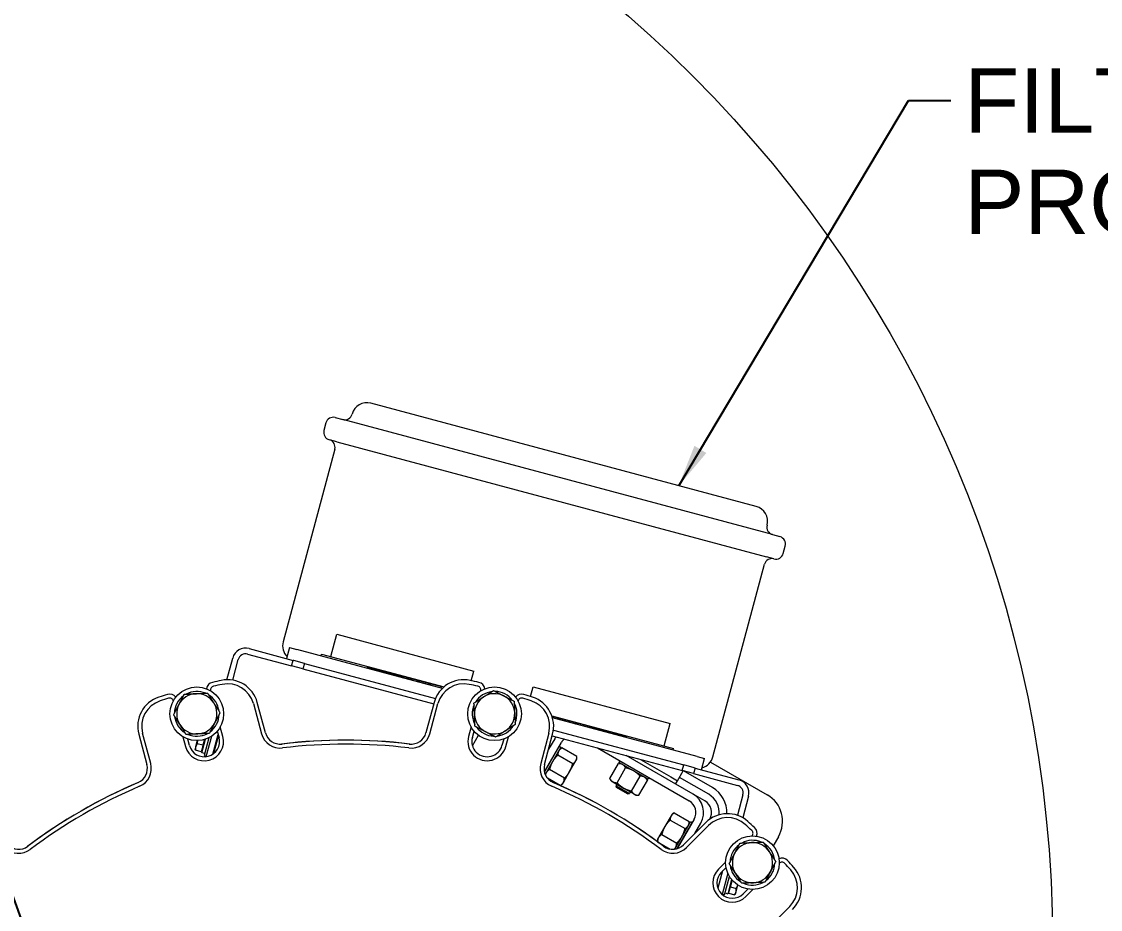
# Model space of a CAD drawing. Header units: inches. Extents: x 17 to 469, y 7 to 301.
# Drawn here: x 80.15 to 115.31, y 242.25 to 271.19 of the extents above; entities that cross this region are included whole.
import ezdxf

# ---------------------------------------------------------------- set-up
doc = ezdxf.new("R2010")
doc.units = ezdxf.units.IN
doc.header["$LTSCALE"] = 14
doc.header["$MEASUREMENT"] = 0
for name, color, linetype, lineweight in [('Dimension (ANSI)', 7, 'Continuous', 25), ('Symbol', 7, 'Continuous', 25), ('Symbol (ANSI)', 7, 'Continuous', 25), ('Visible', 7, 'Continuous', 18)]:
    doc.layers.add(name, color=color, linetype=linetype, lineweight=lineweight)
doc.styles.add('MEMCOR Medium', font='arial.ttf')
doc.styles.add('Standard D-E', font='arial.ttf')
doc.dimstyles.new('Default (ANSI)', dxfattribs={"dimscale": 14, "dimtxt": 0.15, "dimasz": 0.098425, "dimexe": 0.125, "dimexo": 0.0625, "dimgap": 0.031496, "dimtad": 0, "dimtih": 1, "dimtoh": 1, "dimdec": 4, "dimrnd": 1e-08, "dimzin": 3, "dimdsep": 46, "dimlunit": 5, "dimtxsty": 'MEMCOR Medium', "dimcen": 0.09, "dimdle": 0.393701, "dimclrd": 256, "dimclre": 256, "dimclrt": 256, "dimadec": 0, "dimazin": 1, "dimtfac": 0.8, "dimtofl": 0, "dimtmove": 0, "dimatfit": 3, "dimfxl": 1, "dimfrac": 1, "dimtolj": 1, "dimtzin": 4, "dimlwd": -1, "dimlwe": -1, "dimarcsym": 0})
doc.dimstyles.new('Default (ANSI)$7', dxfattribs={"dimscale": 14, "dimtxt": 0.15, "dimasz": 0.098425, "dimexe": 0.125, "dimexo": 0.0625, "dimgap": 0.031496, "dimtad": 0, "dimtih": 1, "dimtoh": 1, "dimdec": 4, "dimrnd": 1e-08, "dimzin": 3, "dimdsep": 46, "dimlunit": 5, "dimtxsty": 'MEMCOR Medium', "dimcen": 0.09, "dimdle": 0.393701, "dimclrd": 256, "dimclre": 256, "dimclrt": 256, "dimadec": 0, "dimazin": 1, "dimtfac": 0.8, "dimtofl": 0, "dimtmove": 0, "dimatfit": 3, "dimfxl": 1, "dimfrac": 1, "dimtolj": 1, "dimtzin": 4, "dimlwd": -1, "dimlwe": -1, "dimarcsym": 0})
doc.dimstyles.new('Default D-E$7', dxfattribs={"dimscale": 14, "dimtxt": 0.15, "dimasz": 0.098425, "dimexe": 0.125, "dimexo": 0.0625, "dimgap": 0.031496, "dimtad": 0, "dimtih": 1, "dimtoh": 1, "dimrnd": 1e-08, "dimzin": 4, "dimdsep": 46, "dimtxsty": 'Standard D-E', "dimcen": 0.09, "dimdle": 0.393701, "dimclrd": 256, "dimclre": 256, "dimclrt": 256, "dimadec": 0, "dimazin": 1, "dimtfac": 1, "dimtofl": 0, "dimtmove": 0, "dimatfit": 3, "dimfxl": 1, "dimtolj": 1, "dimtzin": 4, "dimlwd": -1, "dimlwe": -1, "dimarcsym": 0})

# ---------------------------------------------------------------- blocks, each defined once
blk = doc.blocks.new('*D28')
at = {"layer": 'Defpoints', "color": 0, "transparency": 16777216}
for p in [(90.03, 277.658), (73.751, 241.12)]:
    blk.add_point(p, dxfattribs=at)
at = {"layer": 'Dimension (ANSI)', "transparency": 16777216}
for p, q in [((94.224, 287.071), (90.591, 278.917)), ((96.076, 287.071), (94.224, 287.071))]:
    blk.add_line(p, q, dxfattribs=at)
blk.add_solid([(90.381, 279.01), (90.801, 278.823), (90.03, 277.658)], dxfattribs=at)
at = {"layer": 'Dimension (ANSI)', "transparency": 16777216, "char_height": 2.1, "attachment_point": 4, "style": 'MEMCOR Medium'}
for s, insert in [('\\A1; \\fArial|b0|i0;R40 in', (114.6, 288.584)), ('\\A1;[R1016.0 mm]{\\P\\fArial|b0|i0;RADIAL CLEARANCE REQUIRED}', (96.517, 283.726))]:
    blk.add_mtext(s, dxfattribs=dict(at, insert=insert))

msp = doc.modelspace()

# ---------------------------------------------------------------- linework, layer by layer
at = {"layer": 'Visible'}
for p, q in [((104.09027, 255.38846), (91.53323, 258.75311)), ((90.06701, 258.11071), (90.0023, 257.86923)), ((90.37319, 258.28749), (90.61468, 258.22278)), ((104.6206, 254.46991), (90.61468, 258.22278)), ((90.42056, 257.49834), (90.17908, 257.56304)), ((90.42056, 257.49834), (104.42649, 253.74546)), ((90.35586, 257.25686), (88.67353, 250.97834)), ((104.6206, 254.46991), (104.86208, 254.4052)), ((104.97415, 253.85753), (105.03886, 254.09902)), ((102.67946, 247.22546), (104.36178, 253.50398)), ((104.66797, 253.68076), (104.42649, 253.74546)), ((90.22702, 250.49738), (90.42113, 251.22182)), ((90.42113, 251.22182), (94.88854, 250.02478)), ((87.56544, 250.75761), (88.99825, 250.37369)), ((88.88266, 250.79289), (88.78561, 250.43067)), ((88.88266, 250.79289), (89.12414, 250.72819)), ((93.86254, 249.45854), (89.12414, 250.72819)), ((86.83982, 249.73993), (87.02961, 250.44825)), ((87.03036, 249.7266), (87.21072, 250.39973)), ((87.51691, 250.5765), (88.94972, 250.19258)), ((88.94972, 250.19258), (88.99825, 250.37369)), ((89.02709, 250.36597), (88.99825, 250.37369)), ((89.3653, 250.27534), (89.02709, 250.36597)), ((89.90899, 250.51789), (89.92517, 250.57826)), ((89.92517, 250.57826), (93.918, 249.50838)), ((89.31677, 250.09423), (88.94972, 250.19258)), ((89.3653, 250.27534), (89.31677, 250.09423)), ((89.31677, 250.09423), (93.57975, 248.95197)), ((89.3653, 250.27534), (93.63761, 249.13058)), ((91.41825, 250.11348), (91.42149, 250.12556)), ((91.42149, 250.12556), (91.43119, 250.16178)), ((92.58937, 249.81262), (91.42149, 250.12556)), ((91.43119, 250.16178), (91.686, 250.09351)), ((91.67629, 250.05728), (91.686, 250.09351)), ((91.69749, 250.0516), (91.7072, 250.08782)), ((91.7072, 250.08782), (91.77654, 250.06925)), ((91.76683, 250.03302), (91.77654, 250.06925)), ((91.77654, 250.06925), (91.87307, 250.04338)), ((91.86336, 250.00716), (91.87307, 250.04338)), ((91.87307, 250.04338), (91.96617, 250.01843)), ((91.95646, 249.98221), (91.96617, 250.01843)), ((91.99898, 249.97082), (92.00869, 250.00704)), ((92.00869, 250.00704), (92.21302, 249.95229)), ((94.80428, 249.71033), (94.88854, 250.02478)), ((92.20331, 249.91607), (92.21302, 249.95229)), ((92.25269, 249.90284), (92.2624, 249.93906)), ((92.2624, 249.93906), (92.33835, 249.91871)), ((92.32864, 249.88249), (92.33835, 249.91871)), ((92.33835, 249.91871), (92.38907, 249.90512)), ((92.38907, 249.90512), (92.43978, 249.89153)), ((92.43008, 249.85531), (92.43978, 249.89153)), ((92.43978, 249.89153), (92.51573, 249.87118)), ((92.50603, 249.83496), (92.51573, 249.87118)), ((92.52895, 249.82882), (92.53865, 249.86504)), ((92.53865, 249.86504), (92.59908, 249.84885)), ((92.58614, 249.80055), (92.59908, 249.84885)), ((92.59908, 249.84885), (92.6514, 249.83483)), ((92.63846, 249.78653), (92.6514, 249.83483)), ((92.6514, 249.83483), (92.70889, 249.81942)), ((92.69595, 249.77113), (92.70889, 249.81942)), ((92.70889, 249.81942), (92.76544, 249.80427)), ((92.7525, 249.75597), (92.76544, 249.80427)), ((92.76544, 249.80427), (92.818, 249.79019)), ((92.80505, 249.74189), (92.818, 249.79019)), ((92.86297, 249.73931), (92.80829, 249.75397)), ((92.818, 249.79019), (92.87267, 249.77554)), ((92.85973, 249.72724), (92.87267, 249.77554)), ((92.87267, 249.77554), (93.05874, 249.72568)), ((93.0458, 249.67738), (93.05874, 249.72568)), ((93.11527, 249.67171), (93.04903, 249.68946)), ((93.05874, 249.72568), (93.12497, 249.70793)), ((93.11203, 249.65964), (93.12497, 249.70793)), ((93.12497, 249.70793), (93.24865, 249.67479)), ((93.24865, 249.67479), (93.33859, 249.65069)), ((93.32565, 249.6024), (93.33859, 249.65069)), ((93.33859, 249.65069), (93.41827, 249.62934)), ((86.31101, 249.38059), (86.31093, 249.38087)), ((93.40533, 249.58105), (93.41827, 249.62934)), ((93.47408, 249.57557), (93.40857, 249.59312)), ((93.41827, 249.62934), (93.45242, 249.62019)), ((93.44272, 249.58397), (93.45242, 249.62019)), ((93.47084, 249.56349), (93.47408, 249.57557)), ((93.48822, 249.55884), (93.50116, 249.60713)), ((93.50116, 249.60713), (93.66883, 249.56221)), ((93.66883, 249.56221), (93.8365, 249.51728)), ((93.82356, 249.46898), (93.8365, 249.51728)), ((93.89724, 249.49059), (93.89984, 249.50031)), ((93.89984, 249.50031), (93.90638, 249.49856)), ((95.113, 249.38087), (95.11292, 249.38059)), ((96.73642, 249.19404), (96.82033, 249.50716)), ((96.82033, 249.50716), (101.28773, 248.31013)), ((85.09387, 249.05475), (85.09394, 249.05448)), ((87.70599, 248.96543), (87.97, 247.98012)), ((88.09557, 248.01377), (87.83156, 248.99908)), ((93.59237, 248.99908), (93.32836, 248.01377)), ((93.45393, 247.98012), (93.71794, 248.96543)), ((96.32999, 249.05448), (96.33006, 249.05475)), ((97.42872, 248.56769), (101.39547, 247.5048)), ((102.16414, 247.23413), (97.45183, 248.49679)), ((97.46227, 248.49399), (97.47521, 248.54229)), ((97.47521, 248.54229), (97.62382, 248.50247)), ((97.62382, 248.50247), (97.70936, 248.47955)), ((97.69642, 248.43125), (97.70936, 248.47955)), ((97.70936, 248.47955), (97.78904, 248.4582)), ((97.7761, 248.4099), (97.78904, 248.4582)), ((97.81744, 248.39883), (97.82068, 248.4109)), ((97.82068, 248.4109), (97.83038, 248.44712)), ((97.86223, 248.39977), (97.82068, 248.4109)), ((97.83038, 248.44712), (97.87193, 248.43599)), ((97.85899, 248.38769), (97.87193, 248.43599)), ((97.87193, 248.43599), (98.0396, 248.39106)), ((98.0396, 248.39106), (98.20727, 248.34614)), ((98.19433, 248.29784), (98.20727, 248.34614)), ((98.29023, 248.28508), (98.19756, 248.30991)), ((98.20727, 248.34614), (98.26883, 248.32964)), ((98.25912, 248.29342), (98.26883, 248.32964)), ((98.26883, 248.32964), (98.29994, 248.32131)), ((98.287, 248.27301), (98.29994, 248.32131)), ((98.29994, 248.32131), (98.37864, 248.30022)), ((98.3657, 248.25192), (98.37864, 248.30022)), ((98.37864, 248.30022), (98.60594, 248.23931)), ((98.593, 248.19102), (98.60594, 248.23931)), ((98.60594, 248.23931), (98.68416, 248.21835)), ((101.09362, 247.58568), (101.28773, 248.31013)), ((83.96786, 247.9638), (84.23187, 246.97849)), ((84.35744, 247.01214), (84.09343, 247.99745)), ((85.40826, 247.88141), (85.49257, 247.56677)), ((86.16846, 247.23438), (86.34817, 247.90508)), ((86.19482, 247.98306), (86.19099, 247.98907)), ((86.38505, 247.31828), (86.55703, 247.96012)), ((86.52845, 248.06681), (86.58407, 247.85924)), ((86.55017, 247.83132), (86.57086, 247.90852)), ((86.70964, 247.89288), (86.62533, 248.20752)), ((94.7986, 248.20752), (94.71429, 247.89288)), ((94.83986, 247.85924), (94.89548, 248.06681)), ((94.84216, 247.59215), (95.03825, 247.93179)), ((95.5306, 247.90228), (95.53029, 247.9094)), ((95.93136, 247.56677), (96.01567, 247.88141)), ((97.3305, 247.99745), (97.06649, 247.01214)), ((97.19206, 246.97849), (97.45607, 247.9638)), ((97.44345, 247.91669), (101.68062, 246.78135)), ((97.48264, 248.10031), (101.72915, 246.96246)), ((98.67122, 248.17006), (98.68416, 248.21835)), ((99.87327, 247.86091), (98.67445, 248.18213)), ((98.68416, 248.21835), (98.72725, 248.20681)), ((98.71755, 248.17059), (98.72725, 248.20681)), ((98.72725, 248.20681), (98.77797, 248.19322)), ((98.77797, 248.19322), (98.82868, 248.17963)), ((98.81898, 248.14341), (98.82868, 248.17963)), ((98.82868, 248.17963), (98.90463, 248.15928)), ((98.89493, 248.12306), (98.90463, 248.15928)), ((98.91442, 248.11783), (98.92412, 248.15406)), ((98.92412, 248.15406), (99.04981, 248.12038)), ((99.0401, 248.08416), (99.04981, 248.12038)), ((99.04981, 248.12038), (99.12576, 248.10003)), ((99.11605, 248.0638), (99.12576, 248.10003)), ((99.14289, 248.05661), (99.1526, 248.09284)), ((99.1526, 248.09284), (99.35497, 248.03861)), ((99.34527, 248.00239), (99.35497, 248.03861)), ((99.3944, 247.98922), (99.40411, 248.02544)), ((99.40411, 248.02544), (99.47344, 248.00687)), ((99.46374, 247.97064), (99.47344, 248.00687)), ((99.47344, 248.00687), (99.56997, 247.981)), ((99.56027, 247.94478), (99.56997, 247.981)), ((99.56997, 247.981), (99.66307, 247.95605)), ((99.65337, 247.91983), (99.66307, 247.95605)), ((99.69148, 247.90962), (99.70118, 247.94584)), ((99.70118, 247.94584), (99.86387, 247.90225)), ((99.85416, 247.86603), (99.86387, 247.90225)), ((85.61814, 247.60042), (85.56252, 247.80799)), ((85.82228, 247.55362), (85.80303, 247.48178)), ((85.87655, 247.75616), (85.82228, 247.55362)), ((86.06131, 247.60339), (85.87498, 247.65332)), ((86.02249, 247.3619), (86.14049, 247.8023)), ((86.06131, 247.60339), (86.03285, 247.49719)), ((86.10228, 247.75629), (86.06131, 247.60339)), ((86.25003, 247.84792), (86.0962, 247.27382)), ((86.11218, 247.79324), (86.10228, 247.75629)), ((86.41973, 247.3445), (86.55017, 247.83132)), ((86.5082, 247.77786), (86.534, 247.77095)), ((95.86141, 247.80799), (95.80579, 247.60042)), ((97.18754, 246.73789), (97.73984, 247.6945)), ((97.67234, 247.57699), (97.18764, 246.73747)), ((97.72689, 247.54549), (97.21361, 246.65647)), ((97.52334, 247.8195), (97.32567, 247.47713)), ((97.67234, 247.57699), (97.72689, 247.54549)), ((99.87003, 247.84884), (99.87327, 247.86091)), ((85.80303, 247.48178), (85.80703, 247.46687)), ((86.0044, 247.39099), (85.81807, 247.44092)), ((86.03285, 247.49719), (86.0044, 247.39099)), ((86.01361, 247.42536), (86.03776, 247.41889)), ((86.11328, 247.33757), (86.02249, 247.3619)), ((86.0962, 247.27382), (86.17348, 247.25311)), ((86.41114, 247.41564), (86.43694, 247.40872)), ((98.1103, 247.00264), (97.62422, 247.28328)), ((97.68752, 247.4773), (97.76061, 247.5195)), ((98.24669, 247.23886), (97.76061, 247.5195)), ((98.24669, 247.15447), (98.24669, 247.23886)), ((98.9205, 247.52092), (101.90892, 245.79555)), ((102.03392, 246.01206), (99.85351, 247.27092)), ((101.37929, 247.44443), (101.39547, 247.5048)), ((102.16414, 247.23413), (102.40562, 247.16943)), ((98.01046, 246.74532), (98.21504, 247.09965)), ((98.21504, 247.09965), (98.24669, 247.15447)), ((99.31923, 246.52114), (99.59987, 247.00722)), ((99.55546, 246.38476), (99.83609, 246.87084)), ((99.68427, 247.00722), (99.59987, 247.00722)), ((99.64757, 247.10114), (99.61608, 247.04659)), ((100.57075, 246.49541), (99.61608, 247.04659)), ((100.32002, 247.14592), (101.3105, 246.57406)), ((101.68062, 246.78135), (101.72915, 246.96246)), ((102.06709, 246.87191), (101.72915, 246.96246)), ((102.0962, 246.86411), (102.04767, 246.683)), ((102.0962, 246.86411), (102.06709, 246.87191)), ((102.0962, 246.86411), (103.52901, 246.48019)), ((102.30857, 246.8072), (102.40562, 247.16943)), ((102.59986, 247.05941), (104.44905, 245.99178)), ((97.21508, 246.65901), (97.21508, 246.65299)), ((97.70116, 246.29398), (97.28801, 246.53251)), ((97.83754, 246.5302), (97.35146, 246.81084)), ((97.80589, 246.39099), (98.01046, 246.74532)), ((99.36143, 246.44806), (99.31923, 246.52114)), ((100.0279, 246.112), (100.30853, 246.59808)), ((100.50256, 246.53478), (100.54475, 246.46169)), ((100.60224, 246.54996), (100.57075, 246.49541)), ((101.3105, 246.57406), (101.52701, 246.44906)), ((101.52701, 246.44906), (101.71373, 246.77248)), ((102.54145, 246.00771), (101.58951, 246.55732)), ((102.04767, 246.683), (101.68062, 246.78135)), ((102.66645, 246.22422), (101.71954, 246.77092)), ((102.04767, 246.683), (103.48049, 246.29908)), ((97.77424, 246.33617), (97.70116, 246.29398)), ((97.77424, 246.33617), (97.80589, 246.39099)), ((99.36143, 246.44806), (99.41625, 246.41641)), ((99.41625, 246.41641), (99.77058, 246.21184)), ((99.55407, 246.33684), (99.5253, 246.287)), ((99.5253, 246.287), (99.95831, 246.037)), ((99.54206, 246.22443), (99.5253, 246.287)), ((99.89575, 246.02023), (99.54206, 246.22443)), ((99.77058, 246.21184), (100.12491, 246.00726)), ((100.26412, 245.97561), (100.54475, 246.46169)), ((101.46451, 246.34081), (101.52701, 246.44906)), ((99.89575, 246.02023), (99.95831, 246.037)), ((99.98708, 246.08684), (99.95831, 246.037)), ((100.12491, 246.00726), (100.17972, 245.97561)), ((100.17972, 245.97561), (100.26412, 245.97561)), ((102.41645, 245.79121), (102.03392, 246.01206)), ((103.65726, 245.99289), (103.47747, 245.32191)), ((103.83837, 245.94436), (103.65052, 245.24328)), ((101.31722, 245.30861), (101.11265, 244.95428)), ((101.28557, 245.1694), (101.77165, 244.88876)), ((101.34887, 245.36342), (101.31722, 245.30861)), ((101.34887, 245.36342), (101.42195, 245.40562)), ((101.42195, 245.40562), (101.90803, 245.12498)), ((101.43412, 244.21975), (101.9474, 245.10878)), ((101.51726, 244.23776), (102.00195, 245.07728)), ((102.06997, 245.1945), (101.51767, 244.23789)), ((102.44508, 245.0834), (101.72378, 244.3621)), ((101.90803, 245.04059), (101.90803, 245.12498)), ((102.00195, 245.07728), (101.9474, 245.10878)), ((102.08881, 244.72713), (102.28648, 245.0695)), ((101.11265, 244.95428), (100.90807, 244.59994)), ((101.81571, 244.27018), (102.537, 244.99147)), ((100.90807, 244.59994), (100.87642, 244.54513)), ((100.87642, 244.54513), (100.87642, 244.46074)), ((100.87642, 244.46074), (101.28958, 244.2222)), ((101.01281, 244.69696), (101.49889, 244.41632)), ((103.95287, 244.65372), (103.95267, 244.65352)), ((104.81508, 244.62575), (104.64595, 244.33281)), ((101.43559, 244.22229), (101.43038, 244.21929)), ((103.09393, 243.79477), (102.86359, 243.56444)), ((104.84363, 243.76257), (104.84383, 243.76277)), ((102.9916, 243.5086), (102.84047, 242.94458)), ((102.97091, 243.43139), (102.84047, 242.94458)), ((102.95552, 243.47252), (103.10747, 243.62447)), ((103.16526, 243.43228), (102.98036, 242.74221)), ((103.05951, 242.72851), (103.21972, 243.32641)), ((103.2902, 243.22626), (103.16739, 242.76793)), ((103.22486, 242.88582), (103.25255, 242.98916)), ((103.25255, 242.98916), (103.29374, 243.14285)), ((103.25255, 242.98916), (103.43888, 242.93923)), ((103.29374, 243.14285), (103.30984, 243.20297)), ((103.43544, 242.8294), (103.49302, 243.04431)), ((103.57524, 243.16442), (103.57852, 243.17075)), ((103.05951, 242.72851), (102.98224, 242.74922)), ((103.07659, 242.79226), (103.16739, 242.76793)), ((103.20681, 242.81845), (103.18266, 242.82492)), ((103.19718, 242.78249), (103.22486, 242.88582)), ((103.19718, 242.78249), (103.38351, 242.73256)), ((103.41738, 242.76203), (103.40453, 242.74918)), ((103.41738, 242.76203), (103.43544, 242.8294)), ((103.81458, 242.91736), (103.66263, 242.76541)), ((103.75455, 242.67349), (103.98488, 242.90382)), ((105.18158, 242.34689), (104.46029, 241.6256))]:
    msp.add_line(p, q, dxfattribs=at)
for centre, radius in [((73.75073, 241.12041), 40), ((85.85963, 248.631), 0.875), ((95.56429, 248.631), 0.875), ((103.96878, 243.77867), 0.875)]:
    msp.add_circle(centre, radius, dxfattribs=at)
for centre, radius, start, end in [((91.40383, 258.27015), 0.5, 75, 165), ((90.30849, 258.04601), 0.25, 75, 165), ((90.67938, 258.46426), 0.25, 255, 345), ((90.24379, 257.80452), 0.25, 165, 255), ((90.11438, 257.32156), 0.25, 345, 75), ((103.96086, 254.9055), 0.5, 345, 75), ((104.68531, 254.71139), 0.25, 165, 255), ((104.79738, 254.16372), 0.25, 345, 75), ((104.73267, 253.92224), 0.25, 255, 345), ((104.60326, 253.43928), 0.25, 75, 165), ((87.4522, 250.33502), 0.4375, 75, 165), ((89.1565, 250.84893), 0.5, 165, 225), ((87.4522, 250.33502), 0.25, 75, 165), ((86.42684, 249.41192), 0.25, 102.780972, 172.261312), ((90.71196, 230.52186), 19.62, 101.921409, 102.780972), ((86.86563, 248.74026), 1, 15, 101.921409), ((94.55829, 248.74026), 1, 78.078591, 165), ((90.71196, 230.52186), 19.62, 77.219028, 78.078591), ((94.99709, 249.41192), 0.25, 7.738688, 77.219028), ((85.85963, 248.631), 0.656, 92.543026, 152.543026), ((85.85963, 248.631), 0.7295, 66.602167, 118.483884), ((85.85963, 248.631), 0.656, 32.543026, 92.543026), ((86.42684, 249.41192), 0.12, 102.780972, 195), ((90.71196, 230.52186), 19.49, 101.921409, 102.780972), ((86.86563, 248.74026), 0.87, 15, 101.921409), ((94.55829, 248.74026), 0.87, 78.078591, 165), ((90.71196, 230.52186), 19.49, 77.219028, 78.078591), ((95.56429, 248.631), 0.7295, 96.602167, 148.483884), ((94.99709, 249.41192), 0.12, 345, 77.219028), ((95.56429, 248.631), 0.656, 62.543026, 122.543026), ((95.56429, 248.631), 0.7295, 36.602167, 88.483884), ((84.93378, 248.22262), 1, 108.078591, 195), ((84.93378, 248.22262), 0.87, 108.078591, 195), ((90.71196, 230.52186), 19.62, 107.219028, 108.078591), ((90.71196, 230.52186), 19.49, 107.219028, 108.078591), ((84.97795, 249.0237), 0.25, 37.738688, 107.219028), ((84.97795, 249.0237), 0.12, 15, 107.219028), ((85.85963, 248.631), 0.7295, 126.602167, 178.483884), ((85.85963, 248.631), 0.656, 152.543026, 212.543026), ((85.85963, 248.631), 0.7295, 6.602167, 58.483884), ((85.85963, 248.631), 0.656, 332.543026, 32.543026), ((95.56429, 248.631), 0.656, 122.543026, 182.543026), ((95.56429, 248.631), 0.656, 2.543026, 62.543026), ((95.56429, 248.631), 0.7295, 336.602167, 28.483884), ((96.44597, 249.0237), 0.25, 72.780972, 142.261312), ((96.44597, 249.0237), 0.12, 72.780972, 165), ((90.71196, 230.52186), 19.49, 71.921409, 72.780972), ((90.71196, 230.52186), 19.62, 71.921409, 72.780972), ((96.49015, 248.22262), 0.87, 345, 71.921409), ((96.49015, 248.22262), 1, 345, 71.921409), ((85.85963, 248.631), 0.7295, 306.602167, 358.483884), ((95.56429, 248.631), 0.7295, 156.602167, 208.483884), ((95.56429, 248.631), 0.656, 182.543026, 242.543026), ((95.56429, 248.631), 0.656, 302.543026, 2.543026), ((85.85963, 248.631), 0.7295, 186.602167, 238.483884), ((85.85963, 248.631), 0.656, 212.543026, 272.543026), ((85.85963, 248.631), 0.656, 272.543026, 332.543026), ((95.56429, 248.631), 0.7295, 276.602167, 328.483884), ((86.1011, 247.72983), 0.63, 195, 15), ((85.85963, 248.631), 0.7295, 246.602167, 297.352951), ((85.85963, 248.631), 0.7295, 297.352951, 298.483884), ((88.57854, 248.14318), 0.63, 195, 276.90325), ((88.57854, 248.14318), 0.5, 195, 276.90325), ((92.84539, 248.14318), 0.63, 263.09675, 345), ((92.84539, 248.14318), 0.5, 263.09675, 345), ((95.32283, 247.72983), 0.63, 165, 345), ((95.56429, 248.631), 0.7295, 216.602167, 267.352951), ((95.56429, 248.631), 0.656, 242.543026, 302.543026), ((95.56429, 248.631), 0.7295, 267.352951, 268.483884), ((98.1209, 247.4745), 0.69, 143.597958, 150), ((86.1011, 247.72983), 0.5, 195, 15), ((90.71196, 230.52186), 17.25021, 83.049065, 96.950935), ((90.71196, 230.52186), 17.25, 83.09675, 96.90325), ((90.71196, 230.52186), 17.12, 83.09675, 96.90325), ((95.32283, 247.72983), 0.5, 165, 345), ((98.1209, 247.4745), 0.44, 130.093063, 150), ((102.19649, 247.35487), 0.5, 285, 345), ((83.74891, 246.84908), 0.5, 293.09675, 15), ((83.74891, 246.84908), 0.63, 293.09675, 15), ((97.67502, 246.84908), 0.63, 165, 246.90325), ((97.67502, 246.84908), 0.5, 165, 246.90325), ((103.41578, 246.05759), 0.4375, 345, 75), ((90.71196, 230.52186), 17.25021, 113.049065, 126.950935), ((90.71196, 230.52186), 17.25, 113.09675, 126.90325), ((90.71196, 230.52186), 17.12, 113.09675, 126.90325), ((90.71196, 230.52186), 17.12, 53.09675, 66.90325), ((90.71196, 230.52186), 17.25021, 53.049065, 66.950935), ((90.71196, 230.52186), 17.25, 53.09675, 66.90325), ((102.19645, 245.41016), 0.94, 357.927208, 60), ((103.41578, 246.05759), 0.25, 345, 75), ((101.68892, 245.4145), 0.44, 330, 60), ((101.68892, 245.4145), 0.69, 330, 60), ((102.19645, 245.41016), 0.44, 331.113337, 60), ((102.19645, 245.41016), 0.69, 354.107967, 60), ((103.94905, 245.12575), 1, 330, 60), ((103.15218, 244.37629), 1, 48.078591, 135), ((103.15218, 244.37629), 0.87, 48.078591, 135), ((90.71196, 230.52186), 19.62, 47.219028, 48.078591), ((90.71196, 230.52186), 19.49, 47.219028, 48.078591), ((103.86802, 244.73857), 0.12, 315, 47.219028), ((103.86802, 244.73857), 0.25, 337.738688, 47.219028), ((80.0537, 244.71566), 0.5, 225, 306.90325), ((101.37023, 244.71566), 0.5, 233.09675, 315), ((103.96878, 243.77867), 0.7295, 126.602167, 178.483884), ((103.96878, 243.77867), 0.656, 92.543026, 152.543026), ((103.96878, 243.77867), 0.7295, 66.602167, 118.483884), ((103.96878, 243.77867), 0.656, 32.543026, 92.543026), ((103.96878, 243.77867), 0.7295, 6.602167, 58.483884), ((80.0537, 244.71566), 0.63, 225, 306.90325), ((101.37023, 244.71566), 0.63, 233.09675, 315), ((103.96878, 243.77867), 0.656, 152.543026, 212.543026), ((103.96878, 243.77867), 0.656, 332.543026, 32.543026), ((103.96878, 243.77867), 0.7295, 186.602167, 237.352951), ((103.96878, 243.77867), 0.7295, 306.602167, 358.483884), ((104.92868, 243.67791), 0.25, 42.780972, 112.261312), ((104.92868, 243.67791), 0.12, 42.780972, 135), ((90.71196, 230.52186), 19.49, 41.921409, 42.780972), ((90.71196, 230.52186), 19.62, 41.921409, 42.780972), ((103.30907, 243.11896), 0.63, 135, 315), ((103.30907, 243.11896), 0.5, 135, 315), ((103.96878, 243.77867), 0.656, 212.543026, 272.543026), ((103.96878, 243.77867), 0.656, 272.543026, 332.543026), ((104.5664, 242.96208), 0.87, 315, 41.921409), ((104.5664, 242.96208), 1, 315, 41.921409), ((103.96878, 243.77867), 0.7295, 237.352951, 238.483884), ((103.96878, 243.77867), 0.7295, 246.602167, 298.483884)]:
    msp.add_arc(centre, radius, start, end, dxfattribs=at)
for points, weights in [([(85.45216, 249.26955), (85.65493, 249.27856), (85.83053, 249.28635)], [1, 1.0379548493, 1]), ([(85.83053, 249.28635), (86.00613, 249.29415), (86.2089, 249.30316)], [1, 1.0379548493, 1]), ([(86.2089, 249.30316), (86.31808, 249.13206), (86.41263, 248.98388)], [1, 1.0379548493, 1]), ([(95.21141, 249.184), (95.35959, 249.27856), (95.53069, 249.38774)], [1, 1.0379548493, 1]), ([(95.53069, 249.38774), (95.71079, 249.29415), (95.86676, 249.21311)], [1, 1.0379548493, 1]), ([(85.1029, 248.59739), (85.19648, 248.7775), (85.27753, 248.93347)], [1, 1.0379548493, 1]), ([(85.27753, 248.93347), (85.35857, 249.08945), (85.45216, 249.26955)], [1, 1.0379548493, 1]), ([(86.41263, 248.98388), (86.50719, 248.83571), (86.61637, 248.66461)], [1, 1.0379548493, 1]), ([(94.89214, 248.98026), (95.06323, 249.08945), (95.21141, 249.184)], [1, 1.0379548493, 1]), ([(94.90894, 248.60189), (94.90114, 248.7775), (94.89214, 248.98026)], [1, 1.0379548493, 1]), ([(95.86676, 249.21311), (96.02274, 249.13206), (96.20284, 249.03848)], [1, 1.0379548493, 1]), ([(96.20284, 249.03848), (96.21185, 248.83571), (96.21965, 248.66011)], [1, 1.0379548493, 1]), ([(85.30663, 248.27812), (85.21208, 248.42629), (85.1029, 248.59739)], [1, 1.0379548493, 1]), ([(86.61637, 248.66461), (86.52279, 248.48451), (86.44174, 248.32853)], [1, 1.0379548493, 1]), ([(94.92575, 248.22353), (94.91674, 248.42629), (94.90894, 248.60189)], [1, 1.0379548493, 1]), ([(96.21965, 248.66011), (96.22745, 248.48451), (96.23645, 248.28174)], [1, 1.0379548493, 1]), ([(85.51037, 247.95884), (85.40119, 248.12994), (85.30663, 248.27812)], [1, 1.0379548493, 1]), ([(86.44174, 248.32853), (86.36069, 248.17256), (86.26711, 247.99245)], [1, 1.0379548493, 1]), ([(96.23645, 248.28174), (96.06535, 248.17256), (95.91718, 248.078)], [1, 1.0379548493, 1]), ([(85.88874, 247.97565), (85.71314, 247.96785), (85.51037, 247.95884)], [1, 1.0379548493, 1]), ([(86.26711, 247.99245), (86.06434, 247.98345), (85.88874, 247.97565)], [1, 1.0379548493, 1]), ([(95.26182, 248.04889), (95.10585, 248.12994), (94.92575, 248.22353)], [1, 1.0379548493, 1]), ([(95.5979, 247.87426), (95.4178, 247.96785), (95.26182, 248.04889)], [1, 1.0379548493, 1]), ([(95.91718, 248.078), (95.769, 247.98345), (95.5979, 247.87426)], [1, 1.0379548493, 1]), ([(85.82228, 247.55362), (85.80908, 247.50433), (85.81807, 247.44092)], [1, 1.0379548493, 1]), ([(85.87498, 247.65332), (85.83549, 247.6029), (85.82228, 247.55362)], [1, 1.0379548493, 1]), ([(85.88023, 247.75624), (85.87354, 247.70906), (85.87498, 247.65332)], [1.0178556368, 1.02359138655, 1]), ([(85.81807, 247.44092), (85.81019, 247.45508), (85.80703, 247.46687)], [1, 1.01670772582, 1.01870596881]), ([(97.62422, 247.28328), (97.51459, 247.17779), (97.4513, 247.06815)], [1, 1.0379548493, 1]), ([(97.65587, 247.42249), (97.62422, 247.36767), (97.62422, 247.28328)], [1, 1.0379548493, 1]), ([(97.76061, 247.5195), (97.68752, 247.4773), (97.65587, 247.42249)], [1, 1.0379548493, 1]), ([(98.21504, 247.09965), (98.24669, 247.15447), (98.24669, 247.23886)], [1, 1.0379548493, 1]), ([(97.4513, 247.06815), (97.388, 246.95852), (97.35146, 246.81084)], [1, 1.0379548493, 1]), ([(98.01046, 246.74532), (98.07376, 246.85495), (98.1103, 247.00264)], [1, 1.0379548493, 1]), ([(98.1103, 247.00264), (98.18339, 247.04484), (98.21504, 247.09965)], [1, 1.0379548493, 1]), ([(99.73908, 246.97557), (99.68427, 247.00722), (99.59987, 247.00722)], [1, 1.0379548493, 1]), ([(99.83609, 246.87084), (99.7939, 246.94393), (99.73908, 246.97557)], [1, 1.0379548493, 1]), ([(100.09341, 246.771), (99.98378, 246.8343), (99.83609, 246.87084)], [1, 1.0379548493, 1]), ([(97.24673, 246.71382), (97.22808, 246.68153), (97.22056, 246.64061)], [1, 1.02201839991, 1.01849013353]), ([(97.35146, 246.81084), (97.27837, 246.76864), (97.24673, 246.71382)], [1, 1.0379548493, 1]), ([(97.80589, 246.39099), (97.83754, 246.4458), (97.83754, 246.5302)], [1, 1.0379548493, 1]), ([(97.83754, 246.5302), (97.94717, 246.63569), (98.01046, 246.74532)], [1, 1.0379548493, 1]), ([(99.31923, 246.52114), (99.36143, 246.44806), (99.41625, 246.41641)], [1, 1.0379548493, 1]), ([(100.30853, 246.59808), (100.20304, 246.70771), (100.09341, 246.771)], [1, 1.0379548493, 1]), ([(100.44774, 246.56643), (100.39293, 246.59808), (100.30853, 246.59808)], [1, 1.0379548493, 1]), ([(100.54475, 246.46169), (100.50256, 246.53478), (100.44774, 246.56643)], [1, 1.0379548493, 1]), ([(97.70116, 246.29398), (97.77424, 246.33617), (97.80589, 246.39099)], [1, 1.0379548493, 1]), ([(99.41625, 246.41641), (99.47106, 246.38476), (99.55546, 246.38476)], [1, 1.0379548493, 1]), ([(99.55546, 246.38476), (99.66095, 246.27513), (99.77058, 246.21184)], [1, 1.0379548493, 1]), ([(99.77058, 246.21184), (99.88021, 246.14854), (100.0279, 246.112)], [1, 1.0379548493, 1]), ([(100.0279, 246.112), (100.07009, 246.03891), (100.12491, 246.00726)], [1, 1.0379548493, 1]), ([(100.12491, 246.00726), (100.17972, 245.97561), (100.26412, 245.97561)], [1, 1.0379548493, 1]), ([(101.28557, 245.1694), (101.17594, 245.06391), (101.11265, 244.95428)], [1, 1.0379548493, 1]), ([(101.31722, 245.30861), (101.28557, 245.25379), (101.28557, 245.1694)], [1, 1.0379548493, 1]), ([(101.42195, 245.40562), (101.34887, 245.36342), (101.31722, 245.30861)], [1, 1.0379548493, 1]), ([(101.87638, 244.98577), (101.90803, 245.04059), (101.90803, 245.12498)], [1, 1.0379548493, 1]), ([(101.11265, 244.95428), (101.04935, 244.84465), (101.01281, 244.69696)], [1, 1.0379548493, 1]), ([(101.67181, 244.63144), (101.73511, 244.74107), (101.77165, 244.88876)], [1, 1.0379548493, 1]), ([(101.77165, 244.88876), (101.84474, 244.93096), (101.87638, 244.98577)], [1, 1.0379548493, 1]), ([(100.90807, 244.59994), (100.87642, 244.54513), (100.87642, 244.46074)], [1, 1.0379548493, 1]), ([(101.01281, 244.69696), (100.93972, 244.65476), (100.90807, 244.59994)], [1, 1.0379548493, 1]), ([(101.46724, 244.27711), (101.49889, 244.33193), (101.49889, 244.41632)], [1, 1.0379548493, 1]), ([(101.49889, 244.41632), (101.60852, 244.52181), (101.67181, 244.63144)], [1, 1.0379548493, 1]), ([(103.38667, 244.08114), (103.46772, 244.23712), (103.5613, 244.41722)], [1, 1.0379548493, 1]), ([(103.5613, 244.41722), (103.76407, 244.42622), (103.93967, 244.43402)], [1, 1.0379548493, 1]), ([(103.93967, 244.43402), (104.11527, 244.44182), (104.31804, 244.45083)], [1, 1.0379548493, 1]), ([(104.31804, 244.45083), (104.42722, 244.27973), (104.52178, 244.13155)], [1, 1.0379548493, 1]), ([(101.41692, 244.21784), (101.44859, 244.24481), (101.46724, 244.27711)], [1.01849013353, 1.02201839991, 1]), ([(103.21204, 243.74506), (103.30562, 243.92517), (103.38667, 244.08114)], [1, 1.0379548493, 1]), ([(104.52178, 244.13155), (104.61633, 243.98338), (104.72551, 243.81228)], [1, 1.0379548493, 1]), ([(103.41578, 243.42579), (103.32122, 243.57396), (103.21204, 243.74506)], [1, 1.0379548493, 1]), ([(104.72551, 243.81228), (104.63193, 243.63217), (104.55088, 243.4762)], [1, 1.0379548493, 1]), ([(103.61951, 243.10651), (103.51033, 243.27761), (103.41578, 243.42579)], [1, 1.0379548493, 1]), ([(104.55088, 243.4762), (104.46984, 243.32023), (104.37625, 243.14012)], [1, 1.0379548493, 1]), ([(103.43888, 242.93923), (103.4725, 242.9943), (103.49129, 243.04543)], [1, 1.02726808984, 1.01535548276]), ([(103.99788, 243.12332), (103.82228, 243.11552), (103.61951, 243.10651)], [1, 1.0379548493, 1]), ([(104.37625, 243.14012), (104.17349, 243.13112), (103.99788, 243.12332)], [1, 1.0379548493, 1]), ([(103.38351, 242.73256), (103.42259, 242.78144), (103.43544, 242.8294)], [1, 1.0379548493, 1]), ([(103.40453, 242.74918), (103.39615, 242.7408), (103.38351, 242.73256)], [1.01810557193, 1.01490980626, 1]), ([(103.43544, 242.8294), (103.44829, 242.87736), (103.43888, 242.93923)], [1, 1.0379548493, 1])]:
    msp.add_rational_spline(points, weights, degree=2, dxfattribs=at)

# ---------------------------------------------------------------- texts
at = {"layer": 'Symbol', "insert": (110.87388, 269.67279), "char_height": 2.1000001, "width": 21.683462, "attachment_point": 1, "line_spacing_factor": 0.944221, "style": 'Standard D-E'}
msp.add_mtext('\\fArial|b0|i0;FILTER\\P\\fArial|b0|i0;PROGRAMMER', dxfattribs=at)

# ---------------------------------------------------------------- dimensions: what is measured, and where the dimension line sits
at = {"layer": 'Dimension (ANSI)'}
dim = msp.add_radius_dim(center=(73.75073, 241.12041), mpoint=(90.02992, 277.6579), text=' \\fArial|b0|i0;<> in\\X[R1016.0 mm]{\\P\\fArial|b0|i0;RADIAL CLEARANCE REQUIRED}', dimstyle='Default (ANSI)', override={"dimgap": 0.031496, "dimdec": 4, "dimlfac": 1, "dimpost": '', "dimcen": 0, "dimtol": 0, "dimlim": 0, "dimtp": 0, "dimtm": 0, "dimtdec": 2}, dxfattribs=at)
dim.commit()
dim.dimension.update_dxf_attribs({"geometry": '*D28', "text_midpoint": (119.14633, 287.07108), "dimtype": 164})

# ---------------------------------------------------------------- leaders
at = {"layer": 'Symbol', "annotation_type": 0, "has_hookline": 1, "hookline_direction": 0, "text_width": 21.41398}
msp.add_leader([(101.56629, 256.06476), (109.05498, 268.62279), (110.43293, 268.62279)], dimstyle='Default D-E$7', override={"dimtad": 0}, dxfattribs=at)
at = {"layer": 'Symbol (ANSI)', "annotation_type": 0, "has_hookline": 1, "hookline_direction": 1, "text_width": 39.54475}
msp.add_leader([(82.1175, 236.49682), (63.37724, 288.15061), (61.99928, 288.15061)], dimstyle='Default (ANSI)$7', override={"dimtad": 0}, dxfattribs=at)

doc.saveas('drawing.dxf')
